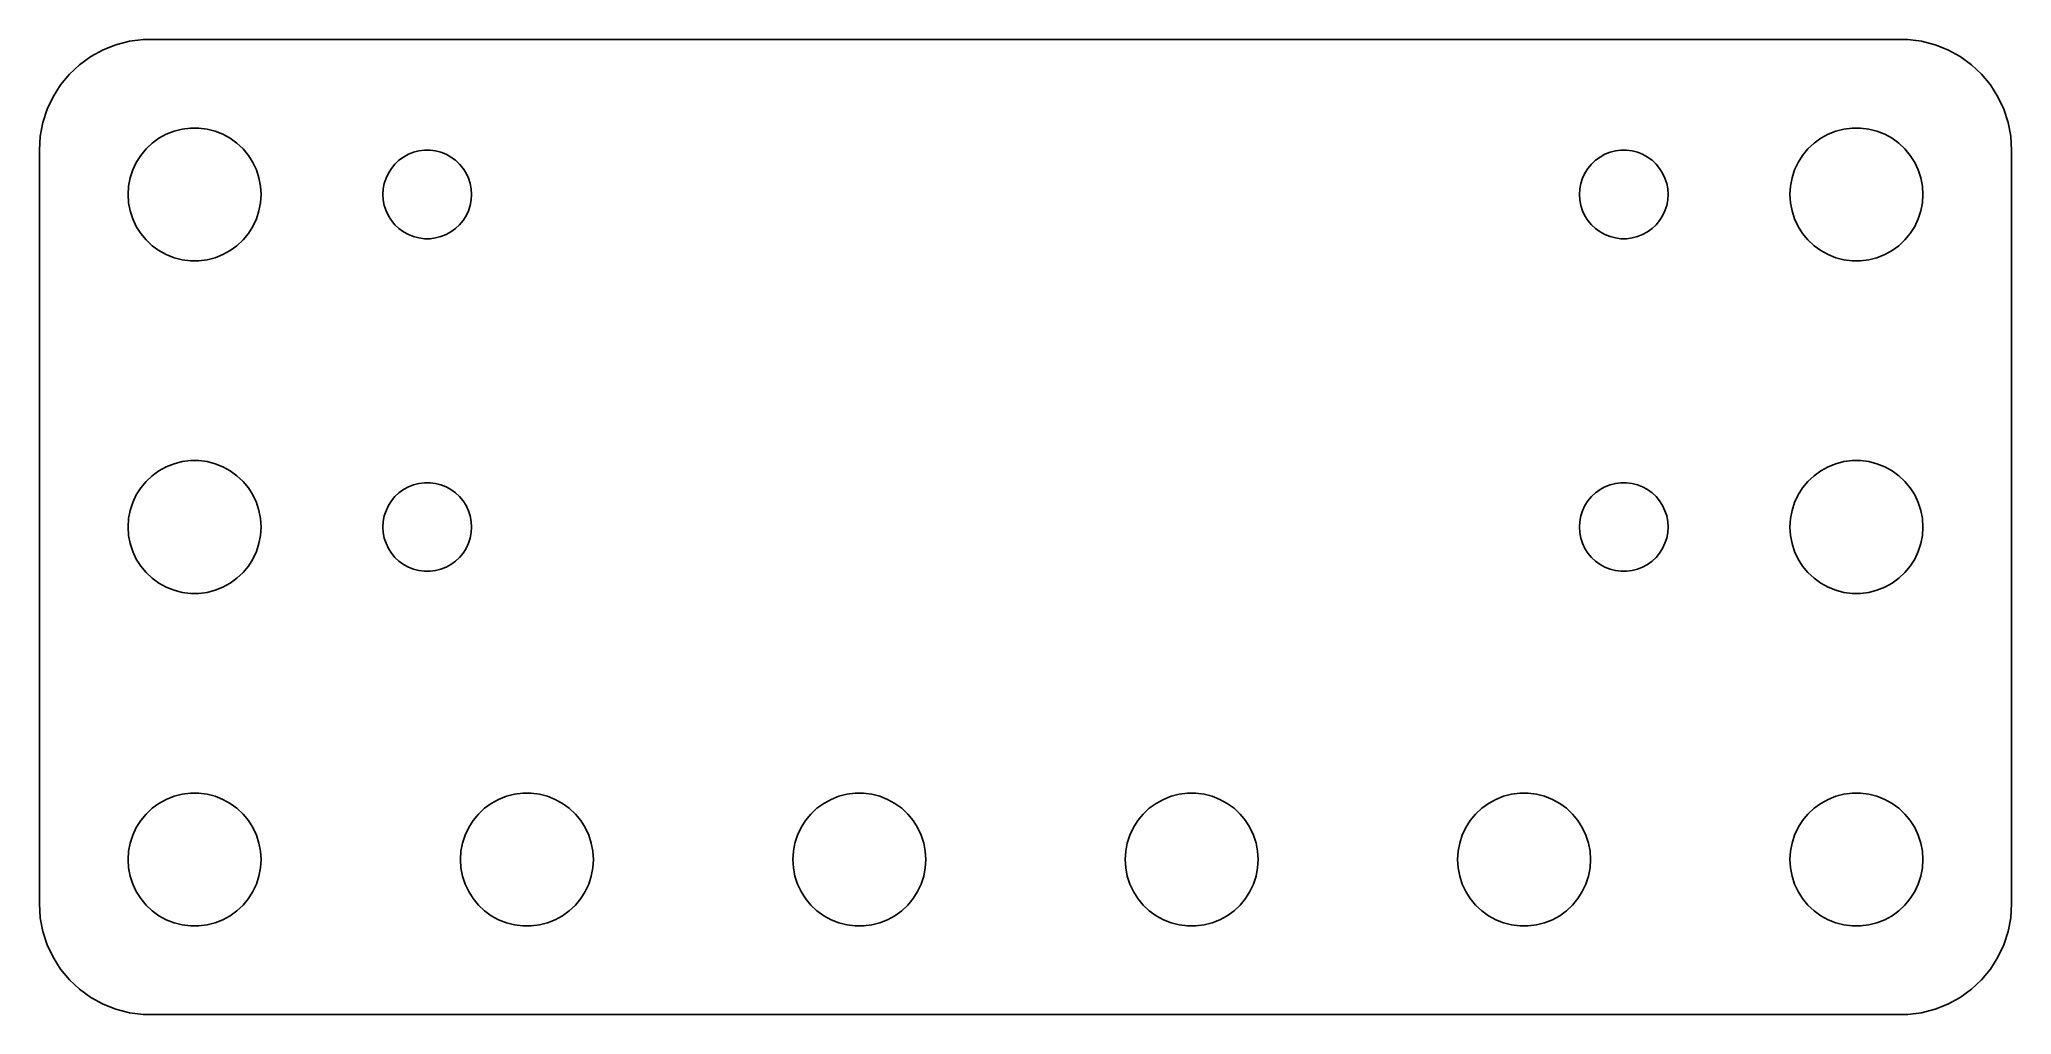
# Model space of a CAD drawing. Header units: metres. Extents: x -44.5 to 44.5, y -22 to 22.
import ezdxf

# ---------------------------------------------------------------- set-up
doc = ezdxf.new("R2010")
doc.units = ezdxf.units.M

msp = doc.modelspace()

# ---------------------------------------------------------------- linework, layer by layer
for p, q in [((-41.6289, 21.5241), (-42.1791, 21.2216)), ((-41.0451, 21.7553), (-41.6289, 21.5241)), ((-40.4369, 21.9114), (-41.0451, 21.7553)), ((-39.8139, 21.9901), (-40.4369, 21.9114)), ((39.8139, 21.9901), (-39.8139, 21.9901)), ((40.4369, 21.9114), (39.8139, 21.9901)), ((41.0451, 21.7553), (40.4369, 21.9114)), ((41.6289, 21.5241), (41.0451, 21.7553)), ((42.1791, 21.2216), (41.6289, 21.5241)), ((-42.6871, 20.8526), (-43.1448, 20.4227)), ((-42.1791, 21.2216), (-42.6871, 20.8526)), ((42.6871, 20.8526), (42.1791, 21.2216)), ((43.1448, 20.4227), (42.6871, 20.8526)), ((-43.5451, 19.9389), (-43.8815, 19.4088)), ((-43.1448, 20.4227), (-43.5451, 19.9389)), ((43.5451, 19.9389), (43.1448, 20.4227)), ((43.8815, 19.4088), (43.5451, 19.9389)), ((-44.1489, 18.8406), (-44.3429, 18.2434)), ((-43.8815, 19.4088), (-44.1489, 18.8406)), ((44.1489, 18.8406), (43.8815, 19.4088)), ((44.3429, 18.2434), (44.1489, 18.8406)), ((-44.3429, 18.2434), (-44.4606, 17.6267)), ((-38.7773, 17.7145), (-38.427, 17.8532)), ((-38.427, 17.8532), (-38.0621, 17.9469)), ((-38.0621, 17.9469), (-37.6884, 17.9941)), ((-37.6884, 17.9941), (-37.3116, 17.9941)), ((-37.3116, 17.9941), (-36.9379, 17.9469)), ((-36.9379, 17.9469), (-36.5729, 17.8532)), ((-36.5729, 17.8532), (-36.2227, 17.7145)), ((36.2227, 17.7145), (36.5729, 17.8532)), ((36.5729, 17.8532), (36.9379, 17.9469)), ((36.9379, 17.9469), (37.3116, 17.9941)), ((37.3116, 17.9941), (37.6884, 17.9941)), ((37.6884, 17.9941), (38.0621, 17.9469)), ((38.0621, 17.9469), (38.427, 17.8532)), ((38.427, 17.8532), (38.7773, 17.7145)), ((44.4606, 17.6267), (44.3429, 18.2434)), ((-44.4606, 17.6267), (-44.5, 17)), ((-44.5, 17), (-44.5, -17)), ((-39.927, 16.7634), (-39.6869, 17.0536)), ((-39.6869, 17.0536), (-39.4123, 17.3115)), ((-39.4123, 17.3115), (-39.1075, 17.533)), ((-39.1075, 17.533), (-38.7773, 17.7145)), ((-36.2227, 17.7145), (-35.8925, 17.533)), ((-35.8925, 17.533), (-35.5877, 17.3115)), ((-35.5877, 17.3115), (-35.3131, 17.0536)), ((-35.3131, 17.0536), (-35.0729, 16.7634)), ((-27.618, 16.9021), (-27.3748, 16.9646)), ((-27.3748, 16.9646), (-27.1256, 16.996)), ((-27.1256, 16.996), (-26.8744, 16.996)), ((-26.8744, 16.996), (-26.6252, 16.9646)), ((-26.6252, 16.9646), (-26.382, 16.9021)), ((26.382, 16.9021), (26.6252, 16.9646)), ((26.6252, 16.9646), (26.8744, 16.996)), ((26.8744, 16.996), (27.1256, 16.996)), ((27.1256, 16.996), (27.3748, 16.9646)), ((27.3748, 16.9646), (27.618, 16.9021)), ((35.0729, 16.7634), (35.3131, 17.0536)), ((35.3131, 17.0536), (35.5877, 17.3115)), ((35.5877, 17.3115), (35.8925, 17.533)), ((35.8925, 17.533), (36.2227, 17.7145)), ((38.7773, 17.7145), (39.1075, 17.533)), ((39.1075, 17.533), (39.4123, 17.3115)), ((39.4123, 17.3115), (39.6869, 17.0536)), ((39.6869, 17.0536), (39.927, 16.7634)), ((44.5, 17), (44.4606, 17.6267)), ((44.5, -17), (44.5, 17)), ((-40.4057, 15.7461), (-40.2893, 16.1044)), ((-40.2893, 16.1044), (-40.1289, 16.4453)), ((-40.1289, 16.4453), (-39.927, 16.7634)), ((-35.0729, 16.7634), (-34.8711, 16.4453)), ((-34.8711, 16.4453), (-34.7107, 16.1044)), ((-34.7107, 16.1044), (-34.5942, 15.7461)), ((-28.7526, 15.9635), (-28.618, 16.1756)), ((-28.618, 16.1756), (-28.4579, 16.3691)), ((-28.4579, 16.3691), (-28.2748, 16.541)), ((-28.2748, 16.541), (-28.0716, 16.6886)), ((-28.0716, 16.6886), (-27.8515, 16.8096)), ((-27.8515, 16.8096), (-27.618, 16.9021)), ((-26.382, 16.9021), (-26.1484, 16.8096)), ((-26.1484, 16.8096), (-25.9283, 16.6886)), ((-25.9283, 16.6886), (-25.7251, 16.541)), ((-25.7251, 16.541), (-25.5421, 16.3691)), ((-25.5421, 16.3691), (-25.382, 16.1756)), ((-25.382, 16.1756), (-25.2474, 15.9635)), ((25.2474, 15.9635), (25.382, 16.1756)), ((25.382, 16.1756), (25.5421, 16.3691)), ((25.5421, 16.3691), (25.7251, 16.541)), ((25.7251, 16.541), (25.9283, 16.6886)), ((25.9283, 16.6886), (26.1484, 16.8096)), ((26.1484, 16.8096), (26.382, 16.9021)), ((27.618, 16.9021), (27.8515, 16.8096)), ((27.8515, 16.8096), (28.0716, 16.6886)), ((28.0716, 16.6886), (28.2748, 16.541)), ((28.2748, 16.541), (28.4579, 16.3691)), ((28.4579, 16.3691), (28.618, 16.1756)), ((28.618, 16.1756), (28.7526, 15.9635)), ((34.5942, 15.7461), (34.7107, 16.1044)), ((34.7107, 16.1044), (34.8711, 16.4453)), ((34.8711, 16.4453), (35.0729, 16.7634)), ((39.927, 16.7634), (40.1289, 16.4453)), ((40.1289, 16.4453), (40.2893, 16.1044)), ((40.2893, 16.1044), (40.4057, 15.7461)), ((-40.5, 15), (-40.4763, 15.376)), ((-40.4763, 15.376), (-40.4057, 15.7461)), ((-34.5942, 15.7461), (-34.5237, 15.376)), ((-34.5237, 15.376), (-34.5, 15)), ((-29, 15), (-28.9842, 15.2507)), ((-28.9842, 15.2507), (-28.9372, 15.4974)), ((-28.9372, 15.4974), (-28.8595, 15.7362)), ((-28.8595, 15.7362), (-28.7526, 15.9635)), ((-25.2474, 15.9635), (-25.1404, 15.7362)), ((-25.1404, 15.7362), (-25.0628, 15.4974)), ((-25.0628, 15.4974), (-25.0158, 15.2507)), ((-25.0158, 15.2507), (-25, 15)), ((25, 15), (25.0158, 15.2507)), ((25.0158, 15.2507), (25.0628, 15.4974)), ((25.0628, 15.4974), (25.1404, 15.7362)), ((25.1404, 15.7362), (25.2474, 15.9635)), ((28.7526, 15.9635), (28.8595, 15.7362)), ((28.8595, 15.7362), (28.9372, 15.4974)), ((28.9372, 15.4974), (28.9842, 15.2507)), ((28.9842, 15.2507), (29, 15)), ((34.5, 15), (34.5237, 15.376)), ((34.5237, 15.376), (34.5942, 15.7461)), ((40.4057, 15.7461), (40.4763, 15.376)), ((40.4763, 15.376), (40.5, 15)), ((-40.4763, 14.624), (-40.5, 15)), ((-40.4057, 14.2539), (-40.4763, 14.624)), ((-40.2893, 13.8956), (-40.4057, 14.2539)), ((-34.5942, 14.2539), (-34.7107, 13.8956)), ((-34.5237, 14.624), (-34.5942, 14.2539)), ((-34.5, 15), (-34.5237, 14.624)), ((-28.9842, 14.7493), (-29, 15)), ((-28.9372, 14.5026), (-28.9842, 14.7493)), ((-28.8595, 14.2637), (-28.9372, 14.5026)), ((-28.7526, 14.0365), (-28.8595, 14.2637)), ((-25.1404, 14.2637), (-25.2474, 14.0365)), ((-25.0628, 14.5026), (-25.1404, 14.2637)), ((-25.0158, 14.7493), (-25.0628, 14.5026)), ((-25, 15), (-25.0158, 14.7493)), ((25.0158, 14.7493), (25, 15)), ((25.0628, 14.5026), (25.0158, 14.7493)), ((25.1404, 14.2637), (25.0628, 14.5026)), ((25.2474, 14.0365), (25.1404, 14.2637)), ((28.8595, 14.2637), (28.7526, 14.0365)), ((28.9372, 14.5026), (28.8595, 14.2637)), ((28.9842, 14.7493), (28.9372, 14.5026)), ((29, 15), (28.9842, 14.7493)), ((34.5237, 14.624), (34.5, 15)), ((34.5942, 14.2539), (34.5237, 14.624)), ((34.7107, 13.8956), (34.5942, 14.2539)), ((40.4057, 14.2539), (40.2893, 13.8956)), ((40.4763, 14.624), (40.4057, 14.2539)), ((40.5, 15), (40.4763, 14.624)), ((-40.1289, 13.5547), (-40.2893, 13.8956)), ((-39.927, 13.2366), (-40.1289, 13.5547)), ((-34.8711, 13.5547), (-35.0729, 13.2366)), ((-34.7107, 13.8956), (-34.8711, 13.5547)), ((-28.618, 13.8244), (-28.7526, 14.0365)), ((-28.4579, 13.6309), (-28.618, 13.8244)), ((-28.2748, 13.459), (-28.4579, 13.6309)), ((-28.0716, 13.3113), (-28.2748, 13.459)), ((-25.7251, 13.459), (-25.9283, 13.3113)), ((-25.5421, 13.6309), (-25.7251, 13.459)), ((-25.382, 13.8244), (-25.5421, 13.6309)), ((-25.2474, 14.0365), (-25.382, 13.8244)), ((25.382, 13.8244), (25.2474, 14.0365)), ((25.5421, 13.6309), (25.382, 13.8244)), ((25.7251, 13.459), (25.5421, 13.6309)), ((25.9283, 13.3113), (25.7251, 13.459)), ((28.2748, 13.459), (28.0716, 13.3113)), ((28.4579, 13.6309), (28.2748, 13.459)), ((28.618, 13.8244), (28.4579, 13.6309)), ((28.7526, 14.0365), (28.618, 13.8244)), ((34.8711, 13.5547), (34.7107, 13.8956)), ((35.0729, 13.2366), (34.8711, 13.5547)), ((40.1289, 13.5547), (39.927, 13.2366)), ((40.2893, 13.8956), (40.1289, 13.5547)), ((-39.6869, 12.9464), (-39.927, 13.2366)), ((-39.4123, 12.6884), (-39.6869, 12.9464)), ((-39.1075, 12.467), (-39.4123, 12.6884)), ((-38.7773, 12.2855), (-39.1075, 12.467)), ((-35.8925, 12.467), (-36.2227, 12.2855)), ((-35.5877, 12.6884), (-35.8925, 12.467)), ((-35.3131, 12.9464), (-35.5877, 12.6884)), ((-35.0729, 13.2366), (-35.3131, 12.9464)), ((-27.8515, 13.1903), (-28.0716, 13.3113)), ((-27.618, 13.0979), (-27.8515, 13.1903)), ((-27.3748, 13.0354), (-27.618, 13.0979)), ((-27.1256, 13.0039), (-27.3748, 13.0354)), ((-26.8744, 13.0039), (-27.1256, 13.0039)), ((-26.6252, 13.0354), (-26.8744, 13.0039)), ((-26.382, 13.0979), (-26.6252, 13.0354)), ((-26.1484, 13.1903), (-26.382, 13.0979)), ((-25.9283, 13.3113), (-26.1484, 13.1903)), ((26.1484, 13.1903), (25.9283, 13.3113)), ((26.382, 13.0979), (26.1484, 13.1903)), ((26.6252, 13.0354), (26.382, 13.0979)), ((26.8744, 13.0039), (26.6252, 13.0354)), ((27.1256, 13.0039), (26.8744, 13.0039)), ((27.3748, 13.0354), (27.1256, 13.0039)), ((27.618, 13.0979), (27.3748, 13.0354)), ((27.8515, 13.1903), (27.618, 13.0979)), ((28.0716, 13.3113), (27.8515, 13.1903)), ((35.3131, 12.9464), (35.0729, 13.2366)), ((35.5877, 12.6884), (35.3131, 12.9464)), ((35.8925, 12.467), (35.5877, 12.6884)), ((36.2227, 12.2855), (35.8925, 12.467)), ((39.1075, 12.467), (38.7773, 12.2855)), ((39.4123, 12.6884), (39.1075, 12.467)), ((39.6869, 12.9464), (39.4123, 12.6884)), ((39.927, 13.2366), (39.6869, 12.9464)), ((-38.427, 12.1468), (-38.7773, 12.2855)), ((-38.0621, 12.0531), (-38.427, 12.1468)), ((-37.6884, 12.0059), (-38.0621, 12.0531)), ((-37.3116, 12.0059), (-37.6884, 12.0059)), ((-36.9379, 12.0531), (-37.3116, 12.0059)), ((-36.5729, 12.1468), (-36.9379, 12.0531)), ((-36.2227, 12.2855), (-36.5729, 12.1468)), ((36.5729, 12.1468), (36.2227, 12.2855)), ((36.9379, 12.0531), (36.5729, 12.1468)), ((37.3116, 12.0059), (36.9379, 12.0531)), ((37.6884, 12.0059), (37.3116, 12.0059)), ((38.0621, 12.0531), (37.6884, 12.0059)), ((38.427, 12.1468), (38.0621, 12.0531)), ((38.7773, 12.2855), (38.427, 12.1468)), ((-39.1075, 2.53297), (-38.7773, 2.71448)), ((-38.7773, 2.71448), (-38.427, 2.85316)), ((-38.427, 2.85316), (-38.0621, 2.94685)), ((-38.0621, 2.94685), (-37.6884, 2.99408)), ((-37.6884, 2.99408), (-37.3116, 2.99408)), ((-37.3116, 2.99408), (-36.9379, 2.94685)), ((-36.9379, 2.94685), (-36.5729, 2.85316)), ((-36.5729, 2.85316), (-36.2227, 2.71448)), ((-36.2227, 2.71448), (-35.8925, 2.53297)), ((35.8925, 2.53297), (36.2227, 2.71448)), ((36.2227, 2.71448), (36.5729, 2.85316)), ((36.5729, 2.85316), (36.9379, 2.94685)), ((36.9379, 2.94685), (37.3116, 2.99408)), ((37.3116, 2.99408), (37.6884, 2.99408)), ((37.6884, 2.99408), (38.0621, 2.94685)), ((38.0621, 2.94685), (38.427, 2.85316)), ((38.427, 2.85316), (38.7773, 2.71448)), ((38.7773, 2.71448), (39.1075, 2.53297)), ((-39.927, 1.76335), (-39.6869, 2.05363)), ((-39.6869, 2.05363), (-39.4123, 2.31154)), ((-39.4123, 2.31154), (-39.1075, 2.53297)), ((-35.8925, 2.53297), (-35.5877, 2.31154)), ((-35.5877, 2.31154), (-35.3131, 2.05363)), ((-35.3131, 2.05363), (-35.0729, 1.76335)), ((-28.0716, 1.68864), (-27.8515, 1.80965)), ((-27.8515, 1.80965), (-27.618, 1.9021)), ((-27.618, 1.9021), (-27.3748, 1.96457)), ((-27.3748, 1.96457), (-27.1256, 1.99605)), ((-27.1256, 1.99605), (-26.8744, 1.99605)), ((-26.8744, 1.99605), (-26.6252, 1.96457)), ((-26.6252, 1.96457), (-26.382, 1.9021)), ((-26.382, 1.9021), (-26.1484, 1.80965)), ((-26.1484, 1.80965), (-25.9283, 1.68864)), ((25.9283, 1.68864), (26.1484, 1.80965)), ((26.1484, 1.80965), (26.382, 1.9021)), ((26.382, 1.9021), (26.6252, 1.96457)), ((26.6252, 1.96457), (26.8744, 1.99605)), ((26.8744, 1.99605), (27.1256, 1.99605)), ((27.1256, 1.99605), (27.3748, 1.96457)), ((27.3748, 1.96457), (27.618, 1.9021)), ((27.618, 1.9021), (27.8515, 1.80965)), ((27.8515, 1.80965), (28.0716, 1.68864)), ((35.0729, 1.76335), (35.3131, 2.05363)), ((35.3131, 2.05363), (35.5877, 2.31154)), ((35.5877, 2.31154), (35.8925, 2.53297)), ((39.1075, 2.53297), (39.4123, 2.31154)), ((39.4123, 2.31154), (39.6869, 2.05363)), ((39.6869, 2.05363), (39.927, 1.76335)), ((-40.4057, 0.746063), (-40.2893, 1.10437)), ((-40.2893, 1.10437), (-40.1289, 1.44525)), ((-40.1289, 1.44525), (-39.927, 1.76335)), ((-35.0729, 1.76335), (-34.8711, 1.44525)), ((-34.8711, 1.44525), (-34.7107, 1.10437)), ((-34.7107, 1.10437), (-34.5942, 0.746063)), ((-28.8595, 0.736237), (-28.7526, 0.963501)), ((-28.7526, 0.963501), (-28.618, 1.17557)), ((-28.618, 1.17557), (-28.4579, 1.36908)), ((-28.4579, 1.36908), (-28.2748, 1.54102)), ((-28.2748, 1.54102), (-28.0716, 1.68864)), ((-25.9283, 1.68864), (-25.7251, 1.54102)), ((-25.7251, 1.54102), (-25.5421, 1.36908)), ((-25.5421, 1.36908), (-25.382, 1.17557)), ((-25.382, 1.17557), (-25.2474, 0.963501)), ((-25.2474, 0.963501), (-25.1404, 0.736237)), ((25.1404, 0.736237), (25.2474, 0.963501)), ((25.2474, 0.963501), (25.382, 1.17557)), ((25.382, 1.17557), (25.5421, 1.36908)), ((25.5421, 1.36908), (25.7251, 1.54102)), ((25.7251, 1.54102), (25.9283, 1.68864)), ((28.0716, 1.68864), (28.2748, 1.54102)), ((28.2748, 1.54102), (28.4579, 1.36908)), ((28.4579, 1.36908), (28.618, 1.17557)), ((28.618, 1.17557), (28.7526, 0.963501)), ((28.7526, 0.963501), (28.8595, 0.736237)), ((34.5942, 0.746063), (34.7107, 1.10437)), ((34.7107, 1.10437), (34.8711, 1.44525)), ((34.8711, 1.44525), (35.0729, 1.76335)), ((39.927, 1.76335), (40.1289, 1.44525)), ((40.1289, 1.44525), (40.2893, 1.10437)), ((40.2893, 1.10437), (40.4057, 0.746063)), ((-40.5, 0), (-40.4763, 0.375992)), ((-40.4763, -0.375992), (-40.5, 0)), ((-40.4763, 0.375992), (-40.4057, 0.746063)), ((-34.5942, 0.746063), (-34.5237, 0.375992)), ((-34.5237, 0.375992), (-34.5, 0)), ((-34.5, 0), (-34.5237, -0.375992)), ((-29, 0), (-28.9842, 0.250656)), ((-28.9842, -0.250656), (-29, 0)), ((-28.9842, 0.250656), (-28.9372, 0.497375)), ((-28.9372, 0.497375), (-28.8595, 0.736237)), ((-25.1404, 0.736237), (-25.0628, 0.497375)), ((-25.0628, 0.497375), (-25.0158, 0.250656)), ((-25.0158, 0.250656), (-25, 0)), ((-25, 0), (-25.0158, -0.250656)), ((25, 0), (25.0158, 0.250656)), ((25.0158, -0.250656), (25, 0)), ((25.0158, 0.250656), (25.0628, 0.497375)), ((25.0628, 0.497375), (25.1404, 0.736237)), ((28.8595, 0.736237), (28.9372, 0.497375)), ((28.9372, 0.497375), (28.9842, 0.250656)), ((28.9842, 0.250656), (29, 0)), ((29, 0), (28.9842, -0.250656)), ((34.5, 0), (34.5237, 0.375992)), ((34.5237, -0.375992), (34.5, 0)), ((34.5237, 0.375992), (34.5942, 0.746063)), ((40.4057, 0.746063), (40.4763, 0.375992)), ((40.4763, 0.375992), (40.5, 0)), ((40.5, 0), (40.4763, -0.375992)), ((-40.4057, -0.746063), (-40.4763, -0.375992)), ((-40.2893, -1.10437), (-40.4057, -0.746063)), ((-34.5942, -0.746063), (-34.7107, -1.10437)), ((-34.5237, -0.375992), (-34.5942, -0.746063)), ((-28.9372, -0.497375), (-28.9842, -0.250656)), ((-28.8595, -0.736237), (-28.9372, -0.497375)), ((-28.7526, -0.963501), (-28.8595, -0.736237)), ((-25.1404, -0.736237), (-25.2474, -0.963501)), ((-25.0628, -0.497375), (-25.1404, -0.736237)), ((-25.0158, -0.250656), (-25.0628, -0.497375)), ((25.0628, -0.497375), (25.0158, -0.250656)), ((25.1404, -0.736237), (25.0628, -0.497375)), ((25.2474, -0.963501), (25.1404, -0.736237)), ((28.8595, -0.736237), (28.7526, -0.963501)), ((28.9372, -0.497375), (28.8595, -0.736237)), ((28.9842, -0.250656), (28.9372, -0.497375)), ((34.5942, -0.746063), (34.5237, -0.375992)), ((34.7107, -1.10437), (34.5942, -0.746063)), ((40.4057, -0.746063), (40.2893, -1.10437)), ((40.4763, -0.375992), (40.4057, -0.746063)), ((-40.1289, -1.44525), (-40.2893, -1.10437)), ((-39.927, -1.76335), (-40.1289, -1.44525)), ((-39.6869, -2.05363), (-39.927, -1.76335)), ((-35.0729, -1.76335), (-35.3131, -2.05363)), ((-34.8711, -1.44525), (-35.0729, -1.76335)), ((-34.7107, -1.10437), (-34.8711, -1.44525)), ((-28.618, -1.17557), (-28.7526, -0.963501)), ((-28.4579, -1.36908), (-28.618, -1.17557)), ((-28.2748, -1.54102), (-28.4579, -1.36908)), ((-28.0716, -1.68864), (-28.2748, -1.54102)), ((-27.8515, -1.80965), (-28.0716, -1.68864)), ((-25.9283, -1.68864), (-26.1484, -1.80965)), ((-25.7251, -1.54102), (-25.9283, -1.68864)), ((-25.5421, -1.36908), (-25.7251, -1.54102)), ((-25.382, -1.17557), (-25.5421, -1.36908)), ((-25.2474, -0.963501), (-25.382, -1.17557)), ((25.382, -1.17557), (25.2474, -0.963501)), ((25.5421, -1.36908), (25.382, -1.17557)), ((25.7251, -1.54102), (25.5421, -1.36908)), ((25.9283, -1.68864), (25.7251, -1.54102)), ((26.1484, -1.80965), (25.9283, -1.68864)), ((28.0716, -1.68864), (27.8515, -1.80965)), ((28.2748, -1.54102), (28.0716, -1.68864)), ((28.4579, -1.36908), (28.2748, -1.54102)), ((28.618, -1.17557), (28.4579, -1.36908)), ((28.7526, -0.963501), (28.618, -1.17557)), ((34.8711, -1.44525), (34.7107, -1.10437)), ((35.0729, -1.76335), (34.8711, -1.44525)), ((35.3131, -2.05363), (35.0729, -1.76335)), ((39.927, -1.76335), (39.6869, -2.05363)), ((40.1289, -1.44525), (39.927, -1.76335)), ((40.2893, -1.10437), (40.1289, -1.44525)), ((-39.4123, -2.31154), (-39.6869, -2.05363)), ((-39.1075, -2.53297), (-39.4123, -2.31154)), ((-38.7773, -2.71448), (-39.1075, -2.53297)), ((-35.8925, -2.53297), (-36.2227, -2.71448)), ((-35.5877, -2.31154), (-35.8925, -2.53297)), ((-35.3131, -2.05363), (-35.5877, -2.31154)), ((-27.618, -1.9021), (-27.8515, -1.80965)), ((-27.3748, -1.96457), (-27.618, -1.9021)), ((-27.1256, -1.99605), (-27.3748, -1.96457)), ((-26.8744, -1.99605), (-27.1256, -1.99605)), ((-26.6252, -1.96457), (-26.8744, -1.99605)), ((-26.382, -1.9021), (-26.6252, -1.96457)), ((-26.1484, -1.80965), (-26.382, -1.9021)), ((26.382, -1.9021), (26.1484, -1.80965)), ((26.6252, -1.96457), (26.382, -1.9021)), ((26.8744, -1.99605), (26.6252, -1.96457)), ((27.1256, -1.99605), (26.8744, -1.99605)), ((27.3748, -1.96457), (27.1256, -1.99605)), ((27.618, -1.9021), (27.3748, -1.96457)), ((27.8515, -1.80965), (27.618, -1.9021)), ((35.5877, -2.31154), (35.3131, -2.05363)), ((35.8925, -2.53297), (35.5877, -2.31154)), ((36.2227, -2.71448), (35.8925, -2.53297)), ((39.1075, -2.53297), (38.7773, -2.71448)), ((39.4123, -2.31154), (39.1075, -2.53297)), ((39.6869, -2.05363), (39.4123, -2.31154)), ((-38.427, -2.85316), (-38.7773, -2.71448)), ((-38.0621, -2.94685), (-38.427, -2.85316)), ((-37.6884, -2.99408), (-38.0621, -2.94685)), ((-37.3116, -2.99408), (-37.6884, -2.99408)), ((-36.9379, -2.94685), (-37.3116, -2.99408)), ((-36.5729, -2.85316), (-36.9379, -2.94685)), ((-36.2227, -2.71448), (-36.5729, -2.85316)), ((36.5729, -2.85316), (36.2227, -2.71448)), ((36.9379, -2.94685), (36.5729, -2.85316)), ((37.3116, -2.99408), (36.9379, -2.94685)), ((37.6884, -2.99408), (37.3116, -2.99408)), ((38.0621, -2.94685), (37.6884, -2.99408)), ((38.427, -2.85316), (38.0621, -2.94685)), ((38.7773, -2.71448), (38.427, -2.85316)), ((-39.1075, -12.467), (-38.7773, -12.2855)), ((-38.7773, -12.2855), (-38.427, -12.1468)), ((-38.427, -12.1468), (-38.0621, -12.0531)), ((-38.0621, -12.0531), (-37.6884, -12.0059)), ((-37.6884, -12.0059), (-37.3116, -12.0059)), ((-37.3116, -12.0059), (-36.9379, -12.0531)), ((-36.9379, -12.0531), (-36.5729, -12.1468)), ((-36.5729, -12.1468), (-36.2227, -12.2855)), ((-36.2227, -12.2855), (-35.8925, -12.467)), ((-24.1075, -12.467), (-23.7773, -12.2855)), ((-23.7773, -12.2855), (-23.427, -12.1468)), ((-23.427, -12.1468), (-23.0621, -12.0531)), ((-23.0621, -12.0531), (-22.6884, -12.0059)), ((-22.6884, -12.0059), (-22.3116, -12.0059)), ((-22.3116, -12.0059), (-21.9379, -12.0531)), ((-21.9379, -12.0531), (-21.5729, -12.1468)), ((-21.5729, -12.1468), (-21.2227, -12.2855)), ((-21.2227, -12.2855), (-20.8925, -12.467)), ((-9.10747, -12.467), (-8.77733, -12.2855)), ((-8.77733, -12.2855), (-8.42705, -12.1468)), ((-8.42705, -12.1468), (-8.06213, -12.0531)), ((-8.06213, -12.0531), (-7.68837, -12.0059)), ((-7.68837, -12.0059), (-7.31161, -12.0059)), ((-7.31161, -12.0059), (-6.93785, -12.0531)), ((-6.93785, -12.0531), (-6.57294, -12.1468)), ((-6.57294, -12.1468), (-6.22266, -12.2855)), ((-6.22266, -12.2855), (-5.89252, -12.467)), ((5.89252, -12.467), (6.22266, -12.2855)), ((6.22266, -12.2855), (6.57294, -12.1468)), ((6.57294, -12.1468), (6.93785, -12.0531)), ((6.93785, -12.0531), (7.31161, -12.0059)), ((7.31161, -12.0059), (7.68837, -12.0059)), ((7.68837, -12.0059), (8.06213, -12.0531)), ((8.06213, -12.0531), (8.42705, -12.1468)), ((8.42705, -12.1468), (8.77733, -12.2855)), ((8.77733, -12.2855), (9.10747, -12.467)), ((20.8925, -12.467), (21.2227, -12.2855)), ((21.2227, -12.2855), (21.5729, -12.1468)), ((21.5729, -12.1468), (21.9379, -12.0531)), ((21.9379, -12.0531), (22.3116, -12.0059)), ((22.3116, -12.0059), (22.6884, -12.0059)), ((22.6884, -12.0059), (23.0621, -12.0531)), ((23.0621, -12.0531), (23.427, -12.1468)), ((23.427, -12.1468), (23.7773, -12.2855)), ((23.7773, -12.2855), (24.1075, -12.467)), ((35.8925, -12.467), (36.2227, -12.2855)), ((36.2227, -12.2855), (36.5729, -12.1468)), ((36.5729, -12.1468), (36.9379, -12.0531)), ((36.9379, -12.0531), (37.3116, -12.0059)), ((37.3116, -12.0059), (37.6884, -12.0059)), ((37.6884, -12.0059), (38.0621, -12.0531)), ((38.0621, -12.0531), (38.427, -12.1468)), ((38.427, -12.1468), (38.7773, -12.2855)), ((38.7773, -12.2855), (39.1075, -12.467)), ((-40.1289, -13.5547), (-39.927, -13.2366)), ((-39.927, -13.2366), (-39.6869, -12.9464)), ((-39.6869, -12.9464), (-39.4123, -12.6884)), ((-39.4123, -12.6884), (-39.1075, -12.467)), ((-35.8925, -12.467), (-35.5877, -12.6884)), ((-35.5877, -12.6884), (-35.3131, -12.9464)), ((-35.3131, -12.9464), (-35.0729, -13.2366)), ((-35.0729, -13.2366), (-34.8711, -13.5547)), ((-25.1289, -13.5547), (-24.927, -13.2366)), ((-24.927, -13.2366), (-24.6869, -12.9464)), ((-24.6869, -12.9464), (-24.4123, -12.6884)), ((-24.4123, -12.6884), (-24.1075, -12.467)), ((-20.8925, -12.467), (-20.5877, -12.6884)), ((-20.5877, -12.6884), (-20.3131, -12.9464)), ((-20.3131, -12.9464), (-20.0729, -13.2366)), ((-20.0729, -13.2366), (-19.8711, -13.5547)), ((-10.1289, -13.5547), (-9.92705, -13.2366)), ((-9.92705, -13.2366), (-9.6869, -12.9464)), ((-9.6869, -12.9464), (-9.41226, -12.6884)), ((-9.41226, -12.6884), (-9.10747, -12.467)), ((-5.89252, -12.467), (-5.58772, -12.6884)), ((-5.58772, -12.6884), (-5.31308, -12.9464)), ((-5.31308, -12.9464), (-5.07294, -13.2366)), ((-5.07294, -13.2366), (-4.87108, -13.5547)), ((4.87108, -13.5547), (5.07294, -13.2366)), ((5.07294, -13.2366), (5.31308, -12.9464)), ((5.31308, -12.9464), (5.58772, -12.6884)), ((5.58772, -12.6884), (5.89252, -12.467)), ((9.10747, -12.467), (9.41226, -12.6884)), ((9.41226, -12.6884), (9.6869, -12.9464)), ((9.6869, -12.9464), (9.92705, -13.2366)), ((9.92705, -13.2366), (10.1289, -13.5547)), ((19.8711, -13.5547), (20.0729, -13.2366)), ((20.0729, -13.2366), (20.3131, -12.9464)), ((20.3131, -12.9464), (20.5877, -12.6884)), ((20.5877, -12.6884), (20.8925, -12.467)), ((24.1075, -12.467), (24.4123, -12.6884)), ((24.4123, -12.6884), (24.6869, -12.9464)), ((24.6869, -12.9464), (24.927, -13.2366)), ((24.927, -13.2366), (25.1289, -13.5547)), ((34.8711, -13.5547), (35.0729, -13.2366)), ((35.0729, -13.2366), (35.3131, -12.9464)), ((35.3131, -12.9464), (35.5877, -12.6884)), ((35.5877, -12.6884), (35.8925, -12.467)), ((39.1075, -12.467), (39.4123, -12.6884)), ((39.4123, -12.6884), (39.6869, -12.9464)), ((39.6869, -12.9464), (39.927, -13.2366)), ((39.927, -13.2366), (40.1289, -13.5547)), ((-40.4057, -14.2539), (-40.2893, -13.8956)), ((-40.2893, -13.8956), (-40.1289, -13.5547)), ((-34.8711, -13.5547), (-34.7107, -13.8956)), ((-34.7107, -13.8956), (-34.5942, -14.2539)), ((-25.4057, -14.2539), (-25.2893, -13.8956)), ((-25.2893, -13.8956), (-25.1289, -13.5547)), ((-19.8711, -13.5547), (-19.7107, -13.8956)), ((-19.7107, -13.8956), (-19.5942, -14.2539)), ((-10.4057, -14.2539), (-10.2893, -13.8956)), ((-10.2893, -13.8956), (-10.1289, -13.5547)), ((-4.87108, -13.5547), (-4.71066, -13.8956)), ((-4.71066, -13.8956), (-4.59424, -14.2539)), ((4.59424, -14.2539), (4.71066, -13.8956)), ((4.71066, -13.8956), (4.87108, -13.5547)), ((10.1289, -13.5547), (10.2893, -13.8956)), ((10.2893, -13.8956), (10.4057, -14.2539)), ((19.5942, -14.2539), (19.7107, -13.8956)), ((19.7107, -13.8956), (19.8711, -13.5547)), ((25.1289, -13.5547), (25.2893, -13.8956)), ((25.2893, -13.8956), (25.4057, -14.2539)), ((34.5942, -14.2539), (34.7107, -13.8956)), ((34.7107, -13.8956), (34.8711, -13.5547)), ((40.1289, -13.5547), (40.2893, -13.8956)), ((40.2893, -13.8956), (40.4057, -14.2539)), ((-40.5, -15), (-40.4763, -14.624)), ((-40.4763, -15.376), (-40.5, -15)), ((-40.4763, -14.624), (-40.4057, -14.2539)), ((-34.5942, -14.2539), (-34.5237, -14.624)), ((-34.5237, -14.624), (-34.5, -15)), ((-34.5, -15), (-34.5237, -15.376)), ((-25.5, -15), (-25.4763, -14.624)), ((-25.4763, -15.376), (-25.5, -15)), ((-25.4763, -14.624), (-25.4057, -14.2539)), ((-19.5942, -14.2539), (-19.5237, -14.624)), ((-19.5237, -14.624), (-19.5, -15)), ((-19.5, -15), (-19.5237, -15.376)), ((-10.5, -15), (-10.4763, -14.624)), ((-10.4763, -15.376), (-10.5, -15)), ((-10.4763, -14.624), (-10.4057, -14.2539)), ((-4.59424, -14.2539), (-4.52365, -14.624)), ((-4.52365, -14.624), (-4.5, -15)), ((-4.5, -15), (-4.52365, -15.376)), ((4.5, -15), (4.52365, -14.624)), ((4.52365, -15.376), (4.5, -15)), ((4.52365, -14.624), (4.59424, -14.2539)), ((10.4057, -14.2539), (10.4763, -14.624)), ((10.4763, -14.624), (10.5, -15)), ((10.5, -15), (10.4763, -15.376)), ((19.5, -15), (19.5237, -14.624)), ((19.5237, -15.376), (19.5, -15)), ((19.5237, -14.624), (19.5942, -14.2539)), ((25.4057, -14.2539), (25.4763, -14.624)), ((25.4763, -14.624), (25.5, -15)), ((25.5, -15), (25.4763, -15.376)), ((34.5, -15), (34.5237, -14.624)), ((34.5237, -15.376), (34.5, -15)), ((34.5237, -14.624), (34.5942, -14.2539)), ((40.4057, -14.2539), (40.4763, -14.624)), ((40.4763, -14.624), (40.5, -15)), ((40.5, -15), (40.4763, -15.376)), ((-40.4057, -15.7461), (-40.4763, -15.376)), ((-40.2893, -16.1044), (-40.4057, -15.7461)), ((-34.5942, -15.7461), (-34.7107, -16.1044)), ((-34.5237, -15.376), (-34.5942, -15.7461)), ((-25.4057, -15.7461), (-25.4763, -15.376)), ((-25.2893, -16.1044), (-25.4057, -15.7461)), ((-19.5942, -15.7461), (-19.7107, -16.1044)), ((-19.5237, -15.376), (-19.5942, -15.7461)), ((-10.4057, -15.7461), (-10.4763, -15.376)), ((-10.2893, -16.1044), (-10.4057, -15.7461)), ((-4.59424, -15.7461), (-4.71066, -16.1044)), ((-4.52365, -15.376), (-4.59424, -15.7461)), ((4.59424, -15.7461), (4.52365, -15.376)), ((4.71066, -16.1044), (4.59424, -15.7461)), ((10.4057, -15.7461), (10.2893, -16.1044)), ((10.4763, -15.376), (10.4057, -15.7461)), ((19.5942, -15.7461), (19.5237, -15.376)), ((19.7107, -16.1044), (19.5942, -15.7461)), ((25.4057, -15.7461), (25.2893, -16.1044)), ((25.4763, -15.376), (25.4057, -15.7461)), ((34.5942, -15.7461), (34.5237, -15.376)), ((34.7107, -16.1044), (34.5942, -15.7461)), ((40.4057, -15.7461), (40.2893, -16.1044)), ((40.4763, -15.376), (40.4057, -15.7461)), ((-40.1289, -16.4453), (-40.2893, -16.1044)), ((-39.927, -16.7634), (-40.1289, -16.4453)), ((-39.6869, -17.0536), (-39.927, -16.7634)), ((-35.0729, -16.7634), (-35.3131, -17.0536)), ((-34.8711, -16.4453), (-35.0729, -16.7634)), ((-34.7107, -16.1044), (-34.8711, -16.4453)), ((-25.1289, -16.4453), (-25.2893, -16.1044)), ((-24.927, -16.7634), (-25.1289, -16.4453)), ((-24.6869, -17.0536), (-24.927, -16.7634)), ((-20.0729, -16.7634), (-20.3131, -17.0536)), ((-19.8711, -16.4453), (-20.0729, -16.7634)), ((-19.7107, -16.1044), (-19.8711, -16.4453)), ((-10.1289, -16.4453), (-10.2893, -16.1044)), ((-9.92705, -16.7634), (-10.1289, -16.4453)), ((-9.6869, -17.0536), (-9.92705, -16.7634)), ((-5.07294, -16.7634), (-5.31308, -17.0536)), ((-4.87108, -16.4453), (-5.07294, -16.7634)), ((-4.71066, -16.1044), (-4.87108, -16.4453)), ((4.87108, -16.4453), (4.71066, -16.1044)), ((5.07294, -16.7634), (4.87108, -16.4453)), ((5.31308, -17.0536), (5.07294, -16.7634)), ((9.92705, -16.7634), (9.6869, -17.0536)), ((10.1289, -16.4453), (9.92705, -16.7634)), ((10.2893, -16.1044), (10.1289, -16.4453)), ((19.8711, -16.4453), (19.7107, -16.1044)), ((20.0729, -16.7634), (19.8711, -16.4453)), ((20.3131, -17.0536), (20.0729, -16.7634)), ((24.927, -16.7634), (24.6869, -17.0536)), ((25.1289, -16.4453), (24.927, -16.7634)), ((25.2893, -16.1044), (25.1289, -16.4453)), ((34.8711, -16.4453), (34.7107, -16.1044)), ((35.0729, -16.7634), (34.8711, -16.4453)), ((35.3131, -17.0536), (35.0729, -16.7634)), ((39.927, -16.7634), (39.6869, -17.0536)), ((40.1289, -16.4453), (39.927, -16.7634)), ((40.2893, -16.1044), (40.1289, -16.4453)), ((-44.5, -17), (-44.4606, -17.6267)), ((-44.4606, -17.6267), (-44.3429, -18.2434)), ((-39.4123, -17.3115), (-39.6869, -17.0536)), ((-39.1075, -17.533), (-39.4123, -17.3115)), ((-38.7773, -17.7145), (-39.1075, -17.533)), ((-38.427, -17.8532), (-38.7773, -17.7145)), ((-36.2227, -17.7145), (-36.5729, -17.8532)), ((-35.8925, -17.533), (-36.2227, -17.7145)), ((-35.5877, -17.3115), (-35.8925, -17.533)), ((-35.3131, -17.0536), (-35.5877, -17.3115)), ((-24.4123, -17.3115), (-24.6869, -17.0536)), ((-24.1075, -17.533), (-24.4123, -17.3115)), ((-23.7773, -17.7145), (-24.1075, -17.533)), ((-23.427, -17.8532), (-23.7773, -17.7145)), ((-21.2227, -17.7145), (-21.5729, -17.8532)), ((-20.8925, -17.533), (-21.2227, -17.7145)), ((-20.5877, -17.3115), (-20.8925, -17.533)), ((-20.3131, -17.0536), (-20.5877, -17.3115)), ((-9.41226, -17.3115), (-9.6869, -17.0536)), ((-9.10747, -17.533), (-9.41226, -17.3115)), ((-8.77733, -17.7145), (-9.10747, -17.533)), ((-8.42705, -17.8532), (-8.77733, -17.7145)), ((-6.22266, -17.7145), (-6.57294, -17.8532)), ((-5.89252, -17.533), (-6.22266, -17.7145)), ((-5.58772, -17.3115), (-5.89252, -17.533)), ((-5.31308, -17.0536), (-5.58772, -17.3115)), ((5.58772, -17.3115), (5.31308, -17.0536)), ((5.89252, -17.533), (5.58772, -17.3115)), ((6.22266, -17.7145), (5.89252, -17.533)), ((6.57294, -17.8532), (6.22266, -17.7145)), ((8.77733, -17.7145), (8.42705, -17.8532)), ((9.10747, -17.533), (8.77733, -17.7145)), ((9.41226, -17.3115), (9.10747, -17.533)), ((9.6869, -17.0536), (9.41226, -17.3115)), ((20.5877, -17.3115), (20.3131, -17.0536)), ((20.8925, -17.533), (20.5877, -17.3115)), ((21.2227, -17.7145), (20.8925, -17.533)), ((21.5729, -17.8532), (21.2227, -17.7145)), ((23.7773, -17.7145), (23.427, -17.8532)), ((24.1075, -17.533), (23.7773, -17.7145)), ((24.4123, -17.3115), (24.1075, -17.533)), ((24.6869, -17.0536), (24.4123, -17.3115)), ((35.5877, -17.3115), (35.3131, -17.0536)), ((35.8925, -17.533), (35.5877, -17.3115)), ((36.2227, -17.7145), (35.8925, -17.533)), ((36.5729, -17.8532), (36.2227, -17.7145)), ((38.7773, -17.7145), (38.427, -17.8532)), ((39.1075, -17.533), (38.7773, -17.7145)), ((39.4123, -17.3115), (39.1075, -17.533)), ((39.6869, -17.0536), (39.4123, -17.3115)), ((44.3429, -18.2434), (44.4606, -17.6267)), ((44.4606, -17.6267), (44.5, -17)), ((-44.3429, -18.2434), (-44.1489, -18.8406)), ((-38.0621, -17.9469), (-38.427, -17.8532)), ((-37.6884, -17.9941), (-38.0621, -17.9469)), ((-37.3116, -17.9941), (-37.6884, -17.9941)), ((-36.9379, -17.9469), (-37.3116, -17.9941)), ((-36.5729, -17.8532), (-36.9379, -17.9469)), ((-23.0621, -17.9469), (-23.427, -17.8532)), ((-22.6884, -17.9941), (-23.0621, -17.9469)), ((-22.3116, -17.9941), (-22.6884, -17.9941)), ((-21.9379, -17.9469), (-22.3116, -17.9941)), ((-21.5729, -17.8532), (-21.9379, -17.9469)), ((-8.06213, -17.9469), (-8.42705, -17.8532)), ((-7.68837, -17.9941), (-8.06213, -17.9469)), ((-7.31161, -17.9941), (-7.68837, -17.9941)), ((-6.93785, -17.9469), (-7.31161, -17.9941)), ((-6.57294, -17.8532), (-6.93785, -17.9469)), ((6.93785, -17.9469), (6.57294, -17.8532)), ((7.31161, -17.9941), (6.93785, -17.9469)), ((7.68837, -17.9941), (7.31161, -17.9941)), ((8.06213, -17.9469), (7.68837, -17.9941)), ((8.42705, -17.8532), (8.06213, -17.9469)), ((21.9379, -17.9469), (21.5729, -17.8532)), ((22.3116, -17.9941), (21.9379, -17.9469)), ((22.6884, -17.9941), (22.3116, -17.9941)), ((23.0621, -17.9469), (22.6884, -17.9941)), ((23.427, -17.8532), (23.0621, -17.9469)), ((36.9379, -17.9469), (36.5729, -17.8532)), ((37.3116, -17.9941), (36.9379, -17.9469)), ((37.6884, -17.9941), (37.3116, -17.9941)), ((38.0621, -17.9469), (37.6884, -17.9941)), ((38.427, -17.8532), (38.0621, -17.9469)), ((44.1489, -18.8406), (44.3429, -18.2434)), ((-44.1489, -18.8406), (-43.8815, -19.4088)), ((-43.8815, -19.4088), (-43.5451, -19.9389)), ((43.5451, -19.9389), (43.8815, -19.4088)), ((43.8815, -19.4088), (44.1489, -18.8406)), ((-43.5451, -19.9389), (-43.1448, -20.4227)), ((-43.1448, -20.4227), (-42.6871, -20.8526)), ((42.6871, -20.8526), (43.1448, -20.4227)), ((43.1448, -20.4227), (43.5451, -19.9389)), ((-42.6871, -20.8526), (-42.1791, -21.2216)), ((-42.1791, -21.2216), (-41.6289, -21.5241)), ((41.6289, -21.5241), (42.1791, -21.2216)), ((42.1791, -21.2216), (42.6871, -20.8526)), ((-41.6289, -21.5241), (-41.0451, -21.7553)), ((-41.0451, -21.7553), (-40.4369, -21.9114)), ((-40.4369, -21.9114), (-39.8139, -21.9901)), ((-39.8139, -21.9901), (39.8139, -21.9901)), ((39.8139, -21.9901), (40.4369, -21.9114)), ((40.4369, -21.9114), (41.0451, -21.7553)), ((41.0451, -21.7553), (41.6289, -21.5241))]:
    msp.add_line(p, q)

doc.saveas('drawing.dxf')
